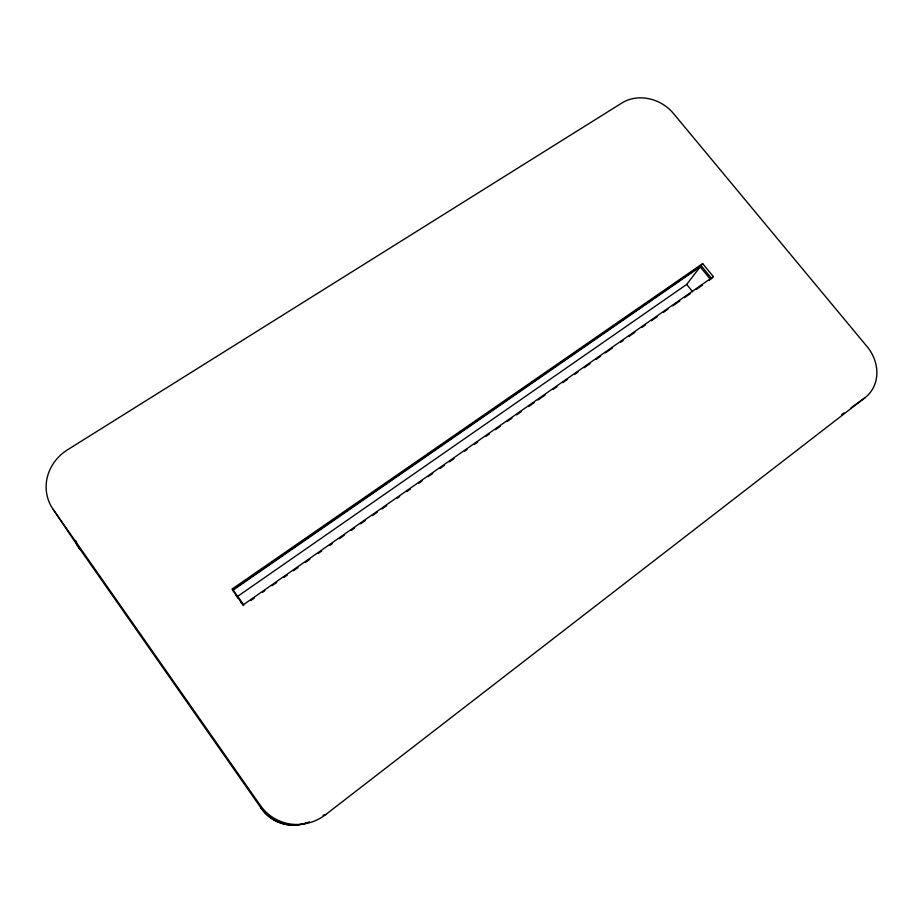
<?xml version="1.0" encoding="UTF-8"?>
<svg xmlns="http://www.w3.org/2000/svg" width="923" height="923" viewBox="0 0 923 923"><rect width="100%" height="100%" fill="white"/><g stroke="black" fill="none" stroke-linecap="round" stroke-linejoin="round"><path stroke-width="1.38" d="M237.373 596.558L686.689 284.411L700.176 266.828L709.902 278.746M702.657 263.586L232.296 588.932L232.446 589.924L701.099 265.616L702.657 263.586L713.341 276.646L709.372 280.292M323.038 815.228L325.773 814.513L865.036 397.675A39.608 34.289 43.2 0 0 866.997 346.494L673.398 113.414A37.878 32.409 28.3 0 0 622.033 102.915L67.621 449.743A46.185 42.596 -16 0 0 53.28 509.565L80.313 549.739A40.381 37.612 -19 0 1 75.824 540.901M841.776 414.519L844.107 412.835M851.087 407.781L865.036 397.675M713.341 276.646L243.545 604.623L232.296 588.932M250.744 600.596L254.287 598.116M262.559 592.335L264.924 590.685M272.02 585.736L276.75 582.436M283.834 577.475L287.388 575.006M293.295 570.875L298.025 567.576M305.121 562.626L309.84 559.315M318.123 553.535L321.666 551.066M329.938 545.285L332.303 543.635M339.399 538.686L344.117 535.375M351.213 530.425L354.767 527.944M360.674 523.826L365.404 520.514M372.488 515.565L377.219 512.265M381.949 508.965L386.679 505.654M397.317 498.235L399.682 496.574M406.766 491.624L410.32 489.144M418.592 483.375L422.134 480.895M428.053 476.764L432.772 473.464M439.867 468.515L444.598 465.204M449.328 461.904L454.047 458.604M464.696 451.174L467.05 449.524M474.145 444.574L477.699 442.094M485.971 436.314L489.513 433.845M495.42 429.714L500.151 426.414M507.246 421.453L511.977 418.154M516.695 414.854L521.426 411.554M528.521 406.593L534.429 402.474M537.982 399.994L545.066 395.044M553.339 389.264L556.892 386.783M562.799 382.653L567.53 379.353M574.625 374.403L578.167 371.923M584.074 367.792L589.982 363.674M595.9 359.543L600.631 356.243M605.35 352.932L612.445 347.983M620.717 342.202L623.083 340.552M628.99 336.422L634.909 332.303M641.993 327.342L645.546 324.873M651.453 320.743L657.361 316.612M663.268 312.482L667.998 309.182M672.729 305.882L679.824 300.933M684.554 297.633L690.462 293.502M696.369 289.372L702.276 285.242M232.538 590.512L700.176 266.828M701.099 265.616L711.737 278.642M686.689 284.411L692.665 291.772M233.254 591.032L243.649 605.546M235.734 594.966L238.122 598.3M240.522 601.646L242.911 604.992M53.28 509.565L260.367 805.456L261.428 808.571A41.927 40.174 -61.9 0 0 306.448 822.901M261.428 808.571L78.236 546.658A40.82 37.993 -18.7 0 1 74.59 540.07M325.773 814.513A48.031 46.115 -62 0 1 260.367 805.456M309.436 821.851A42.389 40.624 -61.9 0 1 304.267 823.639M302.952 823.974A42.389 40.624 -61.9 0 1 261.347 808.329"/></g></svg>
